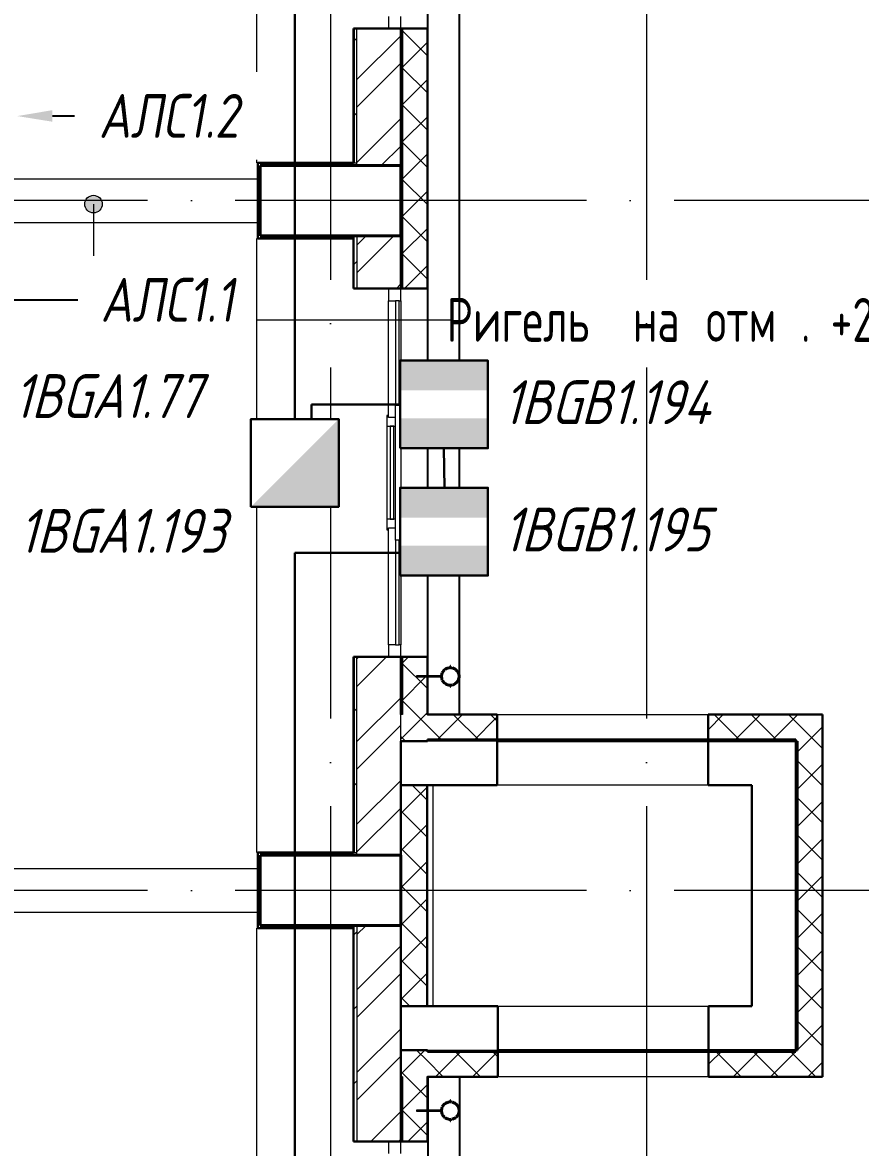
# Model space of a CAD drawing. Header units: millimetres. Extents: x -259793 to 1187961, y -549744 to 43070.
# Drawn here: x -32160 to -27387, y -2239 to 4171 of the extents above; entities that cross this region are included whole.
import ezdxf
from ezdxf import colors
from ezdxf.entities.mleader import LeaderData, LeaderLine
from ezdxf.enums import TextEntityAlignment as Align
from ezdxf.math import Vec2, Vec3

# ---------------------------------------------------------------- set-up
doc = ezdxf.new("R2010")
doc.units = ezdxf.units.MM
for name, pattern in [('ADSK_Линия сетки', [25, 20, -2.5, 0, -2.5]), ('ADSK_Сверху', [450, 300, -150]), ('Сверху', [3.96875, 2.38125, -1.5875])]:
    doc.linetypes.add(name, pattern=pattern)
for name, color, linetype, lineweight in [('_ Окна', 7, 'Continuous', 9), ('RC-Выноски', 7, 'Continuous', 0), ('RC-Извещатели_охранные', 5, 'Continuous', 30), ('Аннотация', 7, 'Continuous', 18), ('Линии', 7, 'Continuous', 9), ('лс', 5, 'Continuous', 30), ('Несущие колонны', 252, 'Continuous', 18), ('Обобщенные модели', 252, 'Continuous', 18), ('Ограждение', 252, 'Continuous', 9), ('Окна', 252, 'Continuous', 9), ('Оси', 252, 'Continuous', 9), ('Перекрытие', 252, 'Continuous', 18), ('Стены внутренние', 7, 'Continuous', 18), ('Стены наружные', 7, 'Continuous', 18), ('Стены штриховка', 7, 'Continuous', 9)]:
    doc.layers.add(name, color=color, linetype=linetype, lineweight=lineweight)
doc.layers.add('RC-Позиционные_обозначения', color=7, linetype='Continuous')
doc.layers.add('Стены', color=194, linetype='Continuous')
doc.styles.add('GOST Common_3', font='', dxfattribs={"height": 3.5})
doc.styles.add('RubezhCAD', font='', dxfattribs={"oblique": 10})
doc.styles.get("Standard").update_dxf_attribs({"font": ''})
doc.styles.get('GOST Common_3').set_extended_font_data('GOST 2.304 type A')
doc.styles.get('RubezhCAD').set_extended_font_data('GOST type A')
doc.styles.get('Standard').set_extended_font_data('GOST type B')

# ---------------------------------------------------------------- blocks, each defined once
blk = doc.blocks.new('RC-UGO-IOZ-02')
at = {"layer": 'RC-Извещатели_охранные'}
blk.add_attdef('PSTN', text='', height=2.5, dxfattribs=at).set_placement((0.977, 2.603), align=Align.BOTTOM_LEFT)
blk.add_wipeout([(2.5, -2.5), (2.5, 2.5), (-2.5, 2.5), (-2.5, -2.5)]).dxf.layer = 'RC-Извещатели_охранные'
blk.add_wipeout([(-2.5, -2.5), (-2.5, 2.5), (2.5, 2.5), (2.5, -2.5)]).dxf.layer = 'RC-Извещатели_охранные'
h = blk.add_hatch(color=256, dxfattribs=at)
h.dxf.hatch_style = 1
h.paths.add_polyline_path([(2.5, -2.5), (2.5, 2.5), (0, 0), (-2.5, -2.5)])
blk.add_lwpolyline([(-2.5, -2.5), (2.5, -2.5), (2.5, 2.5), (-2.5, 2.5)], close=True, dxfattribs=at)
blk = doc.blocks.new('RC-UGO-IOM-02')
at = {"layer": 'RC-Извещатели_охранные'}
blk.add_point((0, 0), dxfattribs=at)
blk.add_attdef('PSTN', text='', height=2.5, dxfattribs=at).set_placement((0.977, 2.603), align=Align.BOTTOM_LEFT)
blk.add_wipeout([(2.5, -2.5), (2.5, 2.5), (-2.5, 2.5), (-2.5, -2.5)]).dxf.layer = 'RC-Извещатели_охранные'
blk.add_wipeout([(-2.5, -2.5), (-2.5, 2.5), (2.5, 2.5), (2.5, -2.5)]).dxf.layer = 'RC-Извещатели_охранные'
h = blk.add_hatch(color=256, dxfattribs=at)
h.dxf.hatch_style = 1
h.paths.add_polyline_path([(2.5, 0.8), (2.5, 2.506), (-2.5, 2.499), (-2.5, 0.8)])
h = blk.add_hatch(color=256, dxfattribs=at)
h.dxf.hatch_style = 1
h.paths.add_polyline_path([(2.5, -2.5), (2.5, -0.794), (-2.5, -0.801), (-2.5, -2.5)])
blk.add_lwpolyline([(-2.5, -2.5), (2.5, -2.5), (2.5, 2.5), (-2.5, 2.5)], close=True, dxfattribs=at)
blk = doc.blocks.new('1 этаж')
at = {"layer": 'Аннотация', "lineweight": 9, "true_color": 0x636466}
h = blk.add_hatch(color=251, dxfattribs=at)
edge = h.paths.add_edge_path()
edge.add_arc((-31755.9, 3136.6), 50, 0, 360)
at = {"layer": 'Обобщенные модели', "lineweight": 9, "true_color": 0x636466}
h = blk.add_hatch(dxfattribs=at)
h.set_pattern_fill('FP_7', color=251, style=0, pattern_type=2)
h.set_pattern_definition([(45, (-32119.82, 96), (-106.066, 106.066), [])])
h.paths.add_polyline_path([(-29733.3, -2077.5), (-29710.3, -2076.4), (-29691.5, -2066.5), (-29678.3, -2048.4), (-29673.8, -2028.7), (-29679.5, -2006.1), (-29694.5, -1988.7), (-29714.3, -1980), (-29736.7, -1980.9), (-29756.1, -1991), (-29769.3, -2009.1), (-29773.8, -2028.7), (-29768.1, -2051.4), (-29753.1, -2068.7), (-29735.5, -2077.2)])
at = {"layer": '_ Окна', "color": 251, "lineweight": 18, "true_color": 0x636466}
for p, q in [((-30075.8, 4206.3), (-30075.8, 4136.3)), ((-30005.8, 4136.3), (-30005.8, 4206.3)), ((-30075.8, 2656.3), (-30075.8, 2586.3)), ((-30005.8, 2586.3), (-30005.8, 2656.3)), ((-30075.8, 2586.3), (-30035.8, 2586.3)), ((-30015.8, 2586.3), (-30005.8, 2586.3)), ((-30075.8, 1931.3), (-30085.8, 1931.3)), ((-30085.8, 1931.3), (-30085.8, 1871.3)), ((-30075.8, 1921.3), (-30075.8, 1931.3)), ((-30085.8, 1871.3), (-30035.8, 1871.3)), ((-30035.8, 1921.3), (-30075.8, 1921.3)), ((-30035.8, 1871.3), (-30035.8, 1921.3)), ((-30035.8, 1341.3), (-30085.8, 1341.3)), ((-30085.8, 1341.3), (-30085.8, 1281.3)), ((-30075.8, 1281.3), (-30075.8, 1291.3)), ((-30075.8, 1291.3), (-30035.8, 1291.3)), ((-30035.8, 1291.3), (-30035.8, 1341.3)), ((-30085.8, 1281.3), (-30075.8, 1281.3)), ((-30035.8, 626.3), (-30075.8, 626.3)), ((-30075.8, 626.3), (-30075.8, 556.3)), ((-30005.8, 626.3), (-30015.8, 626.3)), ((-30005.8, 556.3), (-30005.8, 626.3)), ((-30075.8, -2203.7), (-30075.8, -2273.7)), ((-30005.8, -2273.7), (-30005.8, -2203.7))]:
    blk.add_line(p, q, dxfattribs=at)
at = {"layer": '_ Окна', "color": 251, "true_color": 0x636466}
for p, q in [((-30035.8, 2586.3), (-30035.8, 1991.3)), ((-30015.8, 2586.3), (-30035.8, 2586.3)), ((-30015.8, 1991.3), (-30015.8, 2586.3)), ((-30035.8, 1991.3), (-30015.8, 1991.3)), ((-30065.8, 1871.3), (-30065.8, 1341.3)), ((-30045.8, 1871.3), (-30065.8, 1871.3)), ((-30045.8, 1341.3), (-30045.8, 1871.3)), ((-30065.8, 1341.3), (-30045.8, 1341.3)), ((-30035.8, 1221.3), (-30035.8, 626.3)), ((-30015.8, 1221.3), (-30035.8, 1221.3)), ((-30015.8, 626.3), (-30015.8, 1221.3)), ((-30035.8, 626.3), (-30015.8, 626.3))]:
    blk.add_line(p, q, dxfattribs=at)
at = {"layer": 'Аннотация', "color": 251, "lineweight": 9, "true_color": 0x636466}
for p, q in [((-31755.9, 3136.6), (-31755.9, 2476.7)), ((-31755.9, 2476.7), (-29721.6, 2476.7))]:
    blk.add_line(p, q, dxfattribs=at)
blk.add_circle((-31755.9, 3136.6), 50, dxfattribs=at)
at = {"layer": 'Линии', "color": 251, "linetype": 'ADSK_Сверху', "ltscale": 100, "true_color": 0x636466}
for p, q in [((-32555.8, 3281.3), (-30805.8, 3281.3)), ((-32555.8, 3031.3), (-30805.8, 3031.3)), ((-32555.8, -648.7), (-30805.8, -648.7)), ((-32555.8, -898.7), (-30805.8, -898.7))]:
    blk.add_line(p, q, dxfattribs=at)
at = {"layer": 'Несущие колонны', "color": 251, "lineweight": 40, "true_color": 0x636466}
for p, q in [((-30805.8, 3356.3), (-30005.8, 3356.3)), ((-30805.8, 2956.3), (-30805.8, 3356.3)), ((-30255.8, 3356.3), (-30805.8, 3356.3)), ((-30805.8, 3356.3), (-30805.8, 2956.3)), ((-30005.8, 3356.3), (-30005.8, 2956.3)), ((-30005.8, 2956.3), (-30005.8, 3356.3)), ((-30005.8, 2956.3), (-30805.8, 2956.3)), ((-30805.8, 2956.3), (-30255.8, 2956.3)), ((-30805.8, -573.7), (-30005.8, -573.7)), ((-30805.8, -973.7), (-30805.8, -573.7)), ((-30255.8, -573.7), (-30805.8, -573.7)), ((-30805.8, -573.7), (-30805.8, -973.7)), ((-30005.8, -573.7), (-30005.8, -973.7)), ((-30005.8, -973.7), (-30005.8, -573.7)), ((-30005.8, -973.7), (-30805.8, -973.7)), ((-30805.8, -973.7), (-30255.8, -973.7))]:
    blk.add_line(p, q, dxfattribs=at)
at = {"layer": 'Несущие колонны', "color": 251, "true_color": 0x636466}
for p, q in [((-30005.8, 3356.3), (-30255.8, 3356.3)), ((-30255.8, 2956.3), (-30005.8, 2956.3)), ((-30005.8, -573.7), (-30255.8, -573.7)), ((-30255.8, -973.7), (-30005.8, -973.7))]:
    blk.add_line(p, q, dxfattribs=at)
at = {"layer": 'Обобщенные модели', "color": 251, "true_color": 0x636466}
for p, q in [((-29775.8, 448.7), (-29915.8, 448.7)), ((-29915.8, 448.7), (-29915.8, 442.1)), ((-29775.8, 446.3), (-29775.8, 448.7)), ((-29722.8, 507.4), (-29724.8, 507.4)), ((-29724.8, 507.4), (-29724.8, 497.4)), ((-29722.8, 507.4), (-29724.8, 507.4)), ((-29724.8, 507.4), (-29724.8, 497.4)), ((-29722.8, 507.4), (-29724.8, 507.4)), ((-29724.8, 507.4), (-29724.8, 497.4)), ((-29722.8, 507.4), (-29724.8, 507.4)), ((-29724.8, 507.4), (-29724.8, 497.4)), ((-29724.8, 495.4), (-29724.8, 497.4)), ((-29722.8, 495.4), (-29724.8, 495.4)), ((-29722.8, 497.4), (-29722.8, 507.4)), ((-29722.8, 497.4), (-29722.8, 507.4)), ((-29722.8, 497.4), (-29722.8, 507.4)), ((-29722.8, 497.4), (-29722.8, 507.4)), ((-29722.8, 497.4), (-29722.8, 495.4)), ((-29915.8, 442.1), (-29775.8, 442.1)), ((-29775.8, 442.1), (-29775.8, 444.6)), ((-29724.8, 393.4), (-29724.8, 395.4)), ((-29724.8, 395.4), (-29722.8, 395.4)), ((-29724.8, 393.4), (-29724.8, 383.4)), ((-29724.8, 393.4), (-29724.8, 383.4)), ((-29724.8, 393.4), (-29724.8, 383.4)), ((-29724.8, 393.4), (-29724.8, 383.4)), ((-29722.8, 395.4), (-29722.8, 393.4)), ((-29722.8, 383.4), (-29722.8, 393.4)), ((-29722.8, 383.4), (-29722.8, 393.4)), ((-29722.8, 383.4), (-29722.8, 393.4)), ((-29722.8, 383.4), (-29722.8, 393.4)), ((-29724.8, 383.4), (-29722.8, 383.4)), ((-29724.8, 383.4), (-29722.8, 383.4)), ((-29724.8, 383.4), (-29722.8, 383.4)), ((-29724.8, 383.4), (-29722.8, 383.4)), ((-29722.8, -1966.7), (-29724.8, -1966.7)), ((-29724.8, -1966.7), (-29724.8, -1976.7)), ((-29722.8, -1966.7), (-29724.8, -1966.7)), ((-29724.8, -1966.7), (-29724.8, -1976.7)), ((-29722.8, -1966.7), (-29724.8, -1966.7)), ((-29724.8, -1966.7), (-29724.8, -1976.7)), ((-29722.8, -1966.7), (-29724.8, -1966.7)), ((-29724.8, -1966.7), (-29724.8, -1976.7)), ((-29724.8, -1978.7), (-29724.8, -1976.7)), ((-29722.8, -1978.7), (-29724.8, -1978.7)), ((-29722.8, -1976.7), (-29722.8, -1966.7)), ((-29722.8, -1976.7), (-29722.8, -1966.7)), ((-29722.8, -1976.7), (-29722.8, -1966.7)), ((-29722.8, -1976.7), (-29722.8, -1966.7)), ((-29722.8, -1976.7), (-29722.8, -1978.7)), ((-29775.8, -2025.4), (-29915.8, -2025.4)), ((-29915.8, -2025.4), (-29915.8, -2032)), ((-29915.8, -2032), (-29775.8, -2032)), ((-29775.8, -2027.9), (-29775.8, -2025.4)), ((-29775.8, -2032), (-29775.8, -2029.6)), ((-29724.8, -2080.7), (-29724.8, -2078.7)), ((-29724.8, -2078.7), (-29722.8, -2078.7)), ((-29724.8, -2080.7), (-29724.8, -2090.7)), ((-29724.8, -2080.7), (-29724.8, -2090.7)), ((-29724.8, -2080.7), (-29724.8, -2090.7)), ((-29724.8, -2080.7), (-29724.8, -2090.7)), ((-29724.8, -2090.7), (-29722.8, -2090.7)), ((-29724.8, -2090.7), (-29722.8, -2090.7)), ((-29724.8, -2090.7), (-29722.8, -2090.7)), ((-29724.8, -2090.7), (-29722.8, -2090.7)), ((-29722.8, -2078.7), (-29722.8, -2080.7)), ((-29722.8, -2090.7), (-29722.8, -2080.7)), ((-29722.8, -2090.7), (-29722.8, -2080.7)), ((-29722.8, -2090.7), (-29722.8, -2080.7)), ((-29722.8, -2090.7), (-29722.8, -2080.7))]:
    blk.add_line(p, q, dxfattribs=at)
for centre, radius, start, end in [((-29723.8, 445.4), 52, 0, 180), ((-29723.8, 445.4), 50, 0, 180), ((-29723.8, 445.4), 52, 180, 0), ((-29723.8, 445.4), 50, 180, 0), ((-29723.8, -2028.7), 52, 0, 180), ((-29723.8, -2028.7), 50, 0, 180), ((-29723.8, -2028.7), 52, 180, 0), ((-29723.8, -2028.7), 50, 180, 0)]:
    blk.add_arc(centre, radius, start, end, dxfattribs=at)
at = {"layer": 'Обобщенные модели', "color": 251, "lineweight": 40, "true_color": 0x636466}
for centre, start, end in [((-29723.8, 445.4), 156.69406, 180), ((-29723.8, 445.4), 130.583, 152.82848), ((-29723.8, 445.4), 103.63116, 126.20078), ((-29723.8, 445.4), 78.99639, 101.00361), ((-29723.8, 445.4), 53.79922, 76.36884), ((-29723.8, 445.4), 27.17152, 49.417), ((-29723.8, 445.4), 0, 23.30594), ((-29723.8, 445.4), 180, 203.27159), ((-29723.8, 445.4), 207.17152, 229.417), ((-29723.8, 445.4), 233.79922, 256.36884), ((-29723.8, 445.4), 258.99639, 281.00361), ((-29723.8, 445.4), 283.63116, 306.20078), ((-29723.8, 445.4), 310.583, 332.82848), ((-29723.8, 445.4), 336.72841, 0), ((-29723.8, -2028.7), 103.63116, 126.20078), ((-29723.8, -2028.7), 78.99639, 101.00361), ((-29723.8, -2028.7), 53.79922, 76.36884), ((-29723.8, -2028.7), 156.69406, 180), ((-29723.8, -2028.7), 180, 203.30594), ((-29723.8, -2028.7), 130.583, 152.82848), ((-29723.8, -2028.7), 27.17152, 49.417), ((-29723.8, -2028.7), 0, 23.30594), ((-29723.8, -2028.7), 336.69406, 0), ((-29723.8, -2028.7), 207.17152, 229.417), ((-29723.8, -2028.7), 233.79922, 256.36884), ((-29723.8, -2028.7), 258.99639, 281.00361), ((-29723.8, -2028.7), 283.63116, 306.20078), ((-29723.8, -2028.7), 310.583, 332.82848)]:
    blk.add_arc(centre, 50, start, end, dxfattribs=at)
at = {"layer": 'Ограждение', "color": 251, "true_color": 0x636466}
for p, q in [((-30825.8, 3371.3), (-30825.8, 6971.3)), ((-30820.8, 3371.3), (-30825.8, 3371.3)), ((-30825.8, 2941.3), (-30820.8, 2941.3)), ((-30825.8, -558.7), (-30825.8, 2941.3)), ((-30820.8, -558.7), (-30825.8, -558.7)), ((-30825.8, -988.7), (-30820.8, -988.7)), ((-30825.8, -4378.7), (-30825.8, -988.7))]:
    blk.add_line(p, q, dxfattribs=at)
at = {"layer": 'Окна', "color": 251, "true_color": 0x636466}
for p, q in [((-30075.8, 1931.3), (-30075.8, 2586.3)), ((-30005.8, 2586.3), (-30005.8, 626.3)), ((-30035.8, 1921.3), (-30035.8, 1991.3)), ((-30085.8, 1871.3), (-30085.8, 1341.3)), ((-30035.8, 1341.3), (-30035.8, 1871.3)), ((-30035.8, 1221.3), (-30035.8, 1291.3)), ((-30075.8, 626.3), (-30075.8, 1281.3)), ((-29455.8, -173.7), (-29455.8, 76.3)), ((-28255.8, 76.3), (-28255.8, -173.7)), ((-29453, -1683.7), (-29453, -1433.7)), ((-28253, -1433.7), (-28253, -1683.7))]:
    blk.add_line(p, q, dxfattribs=at)
at = {"layer": 'Окна', "color": 251, "linetype": 'Сверху', "true_color": 0x636466}
for p, q in [((-29455.8, 76.3), (-28255.8, 76.3)), ((-28255.8, -173.7), (-29455.8, -173.7)), ((-29453, -1433.7), (-28253, -1433.7)), ((-28253, -1683.7), (-29453, -1683.7))]:
    blk.add_line(p, q, dxfattribs=at)
at = {"layer": 'Оси', "color": 251, "linetype": 'ADSK_Линия сетки', "ltscale": 100, "true_color": 0x636466}
for p, q in [((-30405.8, 32206.9), (-30405.8, -33769.9)), ((-28605.8, 32206.9), (-28605.8, -33769.9)), ((-26448.4, 3156.3), (-72528.1, 3156.3)), ((-26448.4, -773.7), (-72528.1, -773.7))]:
    blk.add_line(p, q, dxfattribs=at)
at = {"layer": 'Перекрытие', "color": 251, "ltscale": 100, "true_color": 0x636466}
blk.add_line((-29823.8, -173.7), (-29823.8, -1433.7), dxfattribs=at)
at = {"layer": 'Стены', "color": 251, "true_color": 0x636466}
for p, q in [((-29670.8, 228.3), (-29670.8, 11054.3)), ((-29850.8, 448.3), (-29850.8, 10927.4)), ((-29850.8, 228.3), (-29850.8, 442.6)), ((-29850.8, -1835.7), (-29850.8, -2025.9)), ((-29670.8, -1835.7), (-29670.8, -4641.7)), ((-29850.8, -2031.6), (-29850.8, -4641.7))]:
    blk.add_line(p, q, dxfattribs=at)
at = {"layer": 'Стены внутренние', "color": 251, "true_color": 0x636466}
for p, q in [((-29853.8, 6236.3), (-29853.8, 4136.3)), ((-29853.8, 2656.3), (-29853.8, 556.3)), ((-29455.8, 228.3), (-28255.8, 228.3)), ((-28253, -1835.7), (-29453, -1835.7)), ((-29853.8, -2203.7), (-29853.8, -4303.7))]:
    blk.add_line(p, q, dxfattribs=at)
at = {"layer": 'Стены внутренние', "color": 251, "lineweight": 30, "true_color": 0x636466}
for p, q in [((-29853.8, 4136.3), (-29995.8, 4136.3)), ((-29853.8, 2656.3), (-29853.8, 4136.3)), ((-29995.8, 2656.3), (-29853.8, 2656.3)), ((-29853.8, 556.3), (-29995.8, 556.3)), ((-29853.8, 448.3), (-29853.8, 556.3)), ((-29853.8, 228.3), (-29853.8, 442.8)), ((-29455.8, 228.3), (-29853.8, 228.3)), ((-29455.8, 76.3), (-29455.8, 228.3)), ((-27603.8, 228.3), (-28255.8, 228.3)), ((-28255.8, 228.3), (-28255.8, 76.3)), ((-27603.8, -1835.7), (-27603.8, 228.3)), ((-30005.8, 76.3), (-29853.8, 76.3)), ((-30005.8, -173.7), (-30005.8, -1433.7)), ((-29855.8, -173.7), (-30005.8, -173.7)), ((-29855.8, -1433.7), (-29855.8, -173.7)), ((-30005.8, -1433.7), (-29855.8, -1433.7)), ((-29853.8, -1683.7), (-30005.8, -1683.7)), ((-29453, -1835.7), (-29453, -1683.7)), ((-28253, -1683.7), (-28253, -1835.7)), ((-29853.8, -2025.9), (-29853.8, -1835.7)), ((-29853.8, -1835.7), (-29453, -1835.7)), ((-28253, -1835.7), (-27603.8, -1835.7)), ((-29853.8, -2203.7), (-29853.8, -2031.4)), ((-29995.8, -2203.7), (-29853.8, -2203.7))]:
    blk.add_line(p, q, dxfattribs=at)
at = {"layer": 'Стены внутренние', "color": 251, "linetype": 'Continuous', "lineweight": 9, "true_color": 0x636466}
for p, q in [((-29995.8, 4129.2), (-29990.7, 4134.3)), ((-29855.8, 3983.8), (-29995.8, 4123.8)), ((-29995.8, 3917.1), (-29855.8, 4057.1)), ((-29855.8, 3771.7), (-29995.8, 3911.7)), ((-29855.8, 3855.2), (-29853.8, 3855.2)), ((-29995.8, 3704.9), (-29855.8, 3844.9)), ((-29855.8, 3559.5), (-29995.8, 3699.5)), ((-29995.8, 3492.8), (-29855.8, 3632.8)), ((-29855.8, 3347.4), (-29995.8, 3487.4)), ((-29995.8, 3280.7), (-29855.8, 3420.7)), ((-29855.8, 3448.8), (-29853.8, 3448.8)), ((-29855.8, 3135.3), (-29995.8, 3275.3)), ((-29995.8, 3068.6), (-29855.8, 3208.6)), ((-29855.8, 3144), (-29853.8, 3144)), ((-29855.8, 2923.1), (-29995.8, 3063.1)), ((-29995.8, 2856.4), (-29855.8, 2996.4)), ((-29855.8, 2711), (-29995.8, 2851)), ((-29981.8, 2658.3), (-29855.8, 2784.3)), ((-29855.8, 2737.6), (-29853.8, 2737.6)), ((-29880, 2658.3), (-29881.2, 2656.3)), ((-29995.8, 523), (-29964.5, 554.3)), ((-29855.8, 377.6), (-29995.8, 517.6)), ((-29857.9, 448.7), (-29855.8, 450.8)), ((-29855.5, 502.4), (-29853.8, 502.4)), ((-29995.8, 310.8), (-29864.4, 442.3)), ((-29855.8, 165.4), (-29995.8, 305.4)), ((-30005.8, 88.7), (-29855.8, 238.7)), ((-29806.1, 76.3), (-29656.1, 226.3)), ((-29554.5, 76.3), (-29704.5, 226.3)), ((-29594, 76.3), (-29457.8, 212.4)), ((-29523.2, 228.3), (-29524.4, 226.3)), ((-29457.8, 191.7), (-29492.4, 226.3)), ((-29457.8, 197.6), (-29455.8, 197.6)), ((-28255.8, 141.6), (-28171.2, 226.3)), ((-28255.8, 197.6), (-28253.8, 197.6)), ((-28253.8, 217), (-28254.2, 217.6)), ((-28069.6, 76.3), (-28219.6, 226.3)), ((-28109, 76.3), (-27959, 226.3)), ((-27857.5, 76.3), (-28007.5, 226.3)), ((-27896.9, 76.3), (-27746.9, 226.3)), ((-27880.8, 228.3), (-27881.9, 226.3)), ((-27645.3, 76.3), (-27795.3, 226.3)), ((-29766.6, 76.3), (-29855.8, 165.4)), ((-27684.8, 76.3), (-27605.8, 155.3)), ((-29978.8, 76.3), (-30005.8, 103.3)), ((-27755.8, 5.3), (-27684.8, 76.3)), ((-27605.8, 36.7), (-27645.3, 76.3)), ((-27605.8, -175.4), (-27755.8, -25.4)), ((-27755.8, -206.9), (-27605.8, -56.9)), ((-30005.8, -335.6), (-29855.8, -185.6)), ((-29855.8, -258.8), (-29940.9, -173.7)), ((-27605.8, -387.5), (-27755.8, -237.5)), ((-27755.8, -419), (-27605.8, -269)), ((-29855.8, -471), (-30005.8, -321)), ((-30005.8, -547.7), (-29855.8, -397.7)), ((-27605.8, -599.6), (-27755.8, -449.6)), ((-27755.8, -631.1), (-27605.8, -481.1)), ((-29855.8, -683.1), (-30005.8, -533.1)), ((-30005.8, -759.8), (-29855.8, -609.8)), ((-27605.8, -811.8), (-27755.8, -661.8)), ((-27755.8, -843.3), (-27605.8, -693.3)), ((-27603.8, -705.6), (-27605.8, -702.2)), ((-29855.8, -895.2), (-30005.8, -745.2)), ((-30005.8, -972), (-29855.8, -822)), ((-27605.8, -1023.9), (-27755.8, -873.9)), ((-29855.8, -1107.4), (-30005.8, -957.4)), ((-27755.8, -1055.4), (-27605.8, -905.4)), ((-30005.8, -1184.1), (-29855.8, -1034.1)), ((-27605.8, -1236), (-27755.8, -1086)), ((-27755.8, -1267.5), (-27605.8, -1117.5)), ((-29855.8, -1319.5), (-30005.8, -1169.5)), ((-30005.8, -1396.2), (-29855.8, -1246.2)), ((-27605.8, -1448.2), (-27755.8, -1298.2)), ((-27755.8, -1479.7), (-27605.8, -1329.7)), ((-29953.7, -1433.7), (-30005.8, -1381.6)), ((-27605.8, -1660.3), (-27755.8, -1510.3)), ((-27755.8, -1691.8), (-27605.8, -1541.8)), ((-30005.8, -1820.5), (-29869, -1683.7)), ((-29855.8, -1743.8), (-29915.8, -1683.7)), ((-29806.9, -1833.7), (-29656.9, -1683.7)), ((-29553.7, -1833.7), (-29703.7, -1683.7)), ((-29594.8, -1833.7), (-29453, -1691.9)), ((-29453, -1722.3), (-29491.6, -1683.7)), ((-28251, -1762.7), (-28172, -1683.7)), ((-28068.8, -1833.7), (-28218.8, -1683.7)), ((-28109.9, -1833.7), (-27959.9, -1683.7)), ((-27856.6, -1833.7), (-28006.6, -1683.7)), ((-27897.7, -1833.7), (-27755.8, -1691.8)), ((-27755.8, -1722.4), (-27794.5, -1683.7)), ((-27644.5, -1833.7), (-27755.8, -1722.4)), ((-29765.8, -1833.7), (-29855.8, -1743.8)), ((-27685.6, -1833.7), (-27605.8, -1753.9)), ((-29855.8, -1955.9), (-30005.8, -1805.9)), ((-29681.4, -1834.4), (-29647.9, -1834.4)), ((-29532.3, -1835.7), (-29533.5, -1833.7)), ((-28124.5, -1835.7), (-28125.7, -1833.7)), ((-28055.8, -1834.4), (-28022.3, -1834.4)), ((-27780.8, -1833.7), (-27781.9, -1835.7)), ((-29995.8, -2022.6), (-29855.8, -1882.6)), ((-29855.8, -2168), (-29995.8, -2028)), ((-29962.8, -2201.7), (-29855.8, -2094.7)), ((-29855.8, -2139.2), (-29854.2, -2139.2)), ((-29987.7, -2201.7), (-29988.8, -2203.7))]:
    blk.add_line(p, q, dxfattribs=at)
at = {"layer": 'Стены наружные', "color": 251, "lineweight": 30, "true_color": 0x636466}
for p, q in [((-29995.8, 4136.3), (-30275.8, 4136.3)), ((-30275.8, 4136.3), (-30275.8, 3371.3)), ((-30005.8, 4136.3), (-30005.8, 2656.3)), ((-30820.8, 3371.3), (-30820.8, 2941.3)), ((-30275.8, 3371.3), (-30820.8, 3371.3)), ((-30805.8, 2956.3), (-30805.8, 3356.3)), ((-30805.8, 3356.3), (-30255.8, 3356.3)), ((-30255.8, 2956.3), (-30805.8, 2956.3)), ((-30270.8, 2941.3), (-30820.8, 2941.3)), ((-30275.8, 2941.3), (-30275.8, 2656.3)), ((-30275.8, 2656.3), (-29995.8, 2656.3)), ((-29995.8, 556.3), (-30275.8, 556.3)), ((-30275.8, 556.3), (-30275.8, -558.7)), ((-30005.8, 228.3), (-30005.8, 556.3)), ((-30005.8, -573.7), (-30005.8, 76.3)), ((-30005.8, 76.3), (-30005.8, -173.7)), ((-27755.8, 86.3), (-29853.8, 86.3)), ((-29853.8, 86.3), (-29853.8, 76.3)), ((-29455.8, -173.7), (-29455.8, 76.3)), ((-29455.8, 76.3), (-27755.8, 76.3)), ((-28255.8, 76.3), (-28255.8, -173.7)), ((-27755.8, -1683.7), (-27755.8, 86.3)), ((-27745.8, -1683.7), (-27745.8, 76.3)), ((-29855.8, -173.7), (-29455.8, -173.7)), ((-28255.8, -173.7), (-28005.8, -173.7)), ((-28005.8, -173.7), (-28005.8, -1433.7)), ((-30820.8, -558.7), (-30820.8, -988.7)), ((-30275.8, -558.7), (-30820.8, -558.7)), ((-30805.8, -973.7), (-30805.8, -573.7)), ((-30805.8, -573.7), (-30255.8, -573.7)), ((-30270.8, -988.7), (-30820.8, -988.7)), ((-30255.8, -973.7), (-30805.8, -973.7)), ((-30275.8, -988.7), (-30275.8, -2203.7)), ((-30005.8, -2203.7), (-30005.8, -973.7)), ((-30005.8, -1433.7), (-30005.8, -1683.7)), ((-29453, -1433.7), (-29855.8, -1433.7)), ((-29453, -1683.7), (-29453, -1433.7)), ((-28005.8, -1433.7), (-28253, -1433.7)), ((-28253, -1433.7), (-28253, -1683.7)), ((-29853.8, -1683.7), (-29853.8, -1693.7)), ((-29853.8, -1693.7), (-27755.8, -1693.7)), ((-27745.8, -1683.7), (-29453, -1683.7)), ((-30005.8, -1835.7), (-30005.8, -2203.7)), ((-30275.8, -2203.7), (-30005.8, -2203.7)), ((-30005.8, -2203.7), (-29995.8, -2203.7))]:
    blk.add_line(p, q, dxfattribs=at)
at = {"layer": 'Стены наружные', "color": 251, "linetype": 'Continuous', "lineweight": 9, "true_color": 0x636466}
for p, q in [((-30275.8, 4132.1), (-30271.6, 4136.3)), ((-30275.8, 4061.3), (-30270.8, 4066.3)), ((-30270.8, 4066.3), (-30255.8, 4081.3)), ((-30255.8, 3845.9), (-30005.8, 4095.9)), ((-29995.8, 4096), (-30005.8, 4096)), ((-30275.8, 3990.6), (-30270.8, 3995.6)), ((-29995.8, 3996), (-30005.8, 3996)), ((-30275.8, 3919.9), (-30270.8, 3924.9)), ((-30255.8, 3688.7), (-30005.8, 3938.7)), ((-30275.8, 3849.2), (-30270.8, 3854.2)), ((-29995.8, 3896), (-30005.8, 3896)), ((-30275.8, 3778.5), (-30270.8, 3783.5)), ((-29995.8, 3796), (-30005.8, 3796)), ((-30275.8, 3707.8), (-30270.8, 3712.8)), ((-30270.8, 3642.1), (-30255.8, 3657.1)), ((-29995.8, 3696), (-30005.8, 3696)), ((-30275.8, 3637.1), (-30270.8, 3642.1)), ((-30255.8, 3374.4), (-30005.8, 3624.4)), ((-29995.8, 3596), (-30005.8, 3596)), ((-30275.8, 3566.4), (-30270.8, 3571.4)), ((-30275.8, 3495.7), (-30270.8, 3500.7)), ((-30116.8, 3356.3), (-30005.8, 3467.3)), ((-29995.8, 3496), (-30005.8, 3496)), ((-30275.8, 3424.9), (-30270.8, 3429.9)), ((-30556.6, 3356.3), (-30541.6, 3371.3)), ((-29995.8, 3396), (-30005.8, 3396)), ((-29995.8, 3296), (-30005.8, 3296)), ((-29995.8, 3196), (-30005.8, 3196)), ((-30820.8, 3092.1), (-30805.8, 3107.1)), ((-29995.8, 3096), (-30005.8, 3096)), ((-30547.3, 2941.3), (-30532.3, 2956.3)), ((-30255.8, 2902.9), (-30202.5, 2956.3)), ((-30255.8, 2745.8), (-30045.3, 2956.3)), ((-29995.8, 2996), (-30005.8, 2996)), ((-30275.8, 2930), (-30270.8, 2935)), ((-29995.8, 2896), (-30005.8, 2896)), ((-30275.8, 2859.3), (-30270.8, 2864.3)), ((-30275.8, 2788.6), (-30270.8, 2793.6)), ((-30270.8, 2793.6), (-30255.8, 2808.6)), ((-29995.8, 2796), (-30005.8, 2796)), ((-30275.8, 2717.8), (-30270.8, 2722.8)), ((-29995.8, 2696), (-30005.8, 2696)), ((-30031, 2656.3), (-30005.8, 2681.5)), ((-30275.8, 525.8), (-30270.8, 530.8)), ((-30255.8, 545.6), (-30245.2, 556.3)), ((-30255.8, 388.5), (-30088, 556.3)), ((-30275.8, 455.1), (-30270.8, 460.1)), ((-29995.8, 496), (-30005.8, 496)), ((-30275.8, 384.4), (-30270.8, 389.4)), ((-29995.8, 396), (-30005.8, 396)), ((-30255.8, 74.2), (-30005.8, 324.2)), ((-30275.8, 313.7), (-30270.8, 318.7)), ((-30270.8, 248), (-30255.8, 263)), ((-29995.8, 296), (-30005.8, 296)), ((-30275.8, 243), (-30270.8, 248)), ((-30275.8, 172.3), (-30270.8, 177.3)), ((-30255.8, -83), (-30005.8, 167)), ((-30275.8, 101.5), (-30270.8, 106.5)), ((-30275.8, 30.8), (-30270.8, 35.8)), ((-30275.8, -39.9), (-30270.8, -34.9)), ((-27745.8, -4), (-27755.8, -4)), ((-30275.8, -110.6), (-30270.8, -105.6)), ((-27745.8, -104), (-27755.8, -104)), ((-30275.8, -181.3), (-30270.8, -176.3)), ((-30270.8, -176.3), (-30255.8, -161.3)), ((-30255.8, -397.3), (-30005.8, -147.3)), ((-30275.8, -252), (-30270.8, -247)), ((-27745.8, -204), (-27755.8, -204)), ((-30275.8, -322.7), (-30270.8, -317.7)), ((-30255.8, -554.4), (-30005.8, -304.4)), ((-27745.8, -304), (-27755.8, -304)), ((-30275.8, -393.4), (-30270.8, -388.4)), ((-27745.8, -404), (-27755.8, -404)), ((-30275.8, -464.1), (-30270.8, -459.1)), ((-27745.8, -504), (-27755.8, -504)), ((-30668.2, -573.7), (-30653.2, -558.7)), ((-30275.8, -534.9), (-30270.8, -529.9)), ((-27745.8, -604), (-27755.8, -604)), ((-27745.8, -704), (-27755.8, -704)), ((-30820.8, -726.3), (-30805.8, -711.3)), ((-27745.8, -804), (-27755.8, -804)), ((-27745.8, -904), (-27755.8, -904)), ((-30659, -988.7), (-30644, -973.7)), ((-30275.8, -1029.8), (-30270.8, -1024.8)), ((-30270.8, -1024.8), (-30255.8, -1009.8)), ((-30255.8, -1025.9), (-30203.6, -973.7)), ((-27745.8, -1004), (-27755.8, -1004)), ((-30275.8, -1100.5), (-30270.8, -1095.5)), ((-30255.8, -1340.2), (-30005.8, -1090.2)), ((-27745.8, -1104), (-27755.8, -1104)), ((-30275.8, -1171.2), (-30270.8, -1166.2)), ((-27745.8, -1204), (-27755.8, -1204)), ((-30275.8, -1242), (-30270.8, -1237)), ((-30255.8, -1497.4), (-30005.8, -1247.4)), ((-30275.8, -1312.7), (-30270.8, -1307.7)), ((-27745.8, -1304), (-27755.8, -1304)), ((-30275.8, -1383.4), (-30270.8, -1378.4)), ((-27745.8, -1404), (-27755.8, -1404)), ((-30275.8, -1454.1), (-30270.8, -1449.1)), ((-30270.8, -1449.1), (-30255.8, -1434.1)), ((-30275.8, -1524.8), (-30270.8, -1519.8)), ((-27745.8, -1504), (-27755.8, -1504)), ((-30275.8, -1595.5), (-30270.8, -1590.5)), ((-30255.8, -1811.7), (-30005.8, -1561.7)), ((-30275.8, -1666.2), (-30270.8, -1661.2)), ((-27745.8, -1604), (-27755.8, -1604)), ((-30255.8, -1968.8), (-30005.8, -1718.8)), ((-30275.8, -1736.9), (-30270.8, -1731.9)), ((-30275.8, -1807.6), (-30270.8, -1802.6)), ((-30270.8, -1873.4), (-30255.8, -1858.4)), ((-30275.8, -1878.4), (-30270.8, -1873.4)), ((-29995.8, -1904), (-30005.8, -1904)), ((-30275.8, -1949.1), (-30270.8, -1944.1)), ((-30275.8, -2019.8), (-30270.8, -2014.8)), ((-30176.4, -2203.7), (-30005.8, -2033.1)), ((-29995.8, -2004), (-30005.8, -2004)), ((-30275.8, -2090.5), (-30270.8, -2085.5)), ((-29995.8, -2104), (-30005.8, -2104)), ((-30275.8, -2161.2), (-30270.8, -2156.2)), ((-30019.2, -2203.7), (-30005.8, -2190.3))]:
    blk.add_line(p, q, dxfattribs=at)
at = {"layer": 'Стены наружные', "color": 251, "true_color": 0x636466}
for p, q in [((-30255.8, 3356.3), (-30005.8, 3356.3)), ((-30005.8, 2956.3), (-30255.8, 2956.3)), ((-29455.8, 76.3), (-29853.8, 76.3)), ((-28255.8, -173.7), (-29455.8, -173.7)), ((-30255.8, -573.7), (-30005.8, -573.7)), ((-30005.8, -973.7), (-30255.8, -973.7)), ((-29453, -1433.7), (-28253, -1433.7)), ((-29853.8, -1683.7), (-29453, -1683.7))]:
    blk.add_line(p, q, dxfattribs=at)
at = {"layer": 'Стены штриховка', "color": 251, "true_color": 0x636466}
for p, q in [((-30270.8, 4136.3), (-30270.8, 3371.3)), ((-30255.8, 3356.3), (-30255.8, 4136.3)), ((-29995.8, 4136.3), (-29995.8, 2656.3)), ((-29855.8, 4134.3), (-29995.8, 4134.3)), ((-29855.8, 2658.3), (-29855.8, 4134.3)), ((-30275.8, 3371.3), (-30255.8, 3371.3)), ((-30270.8, 2656.3), (-30270.8, 2956.3)), ((-30255.8, 2956.3), (-30255.8, 2656.3)), ((-29995.8, 2658.3), (-29855.8, 2658.3)), ((-30270.8, 556.3), (-30270.8, -558.7)), ((-30255.8, -573.7), (-30255.8, 556.3)), ((-29995.8, 556.3), (-29995.8, 228.3)), ((-29855.8, 554.3), (-29995.8, 554.3)), ((-29855.8, 448.3), (-29855.8, 554.3)), ((-29855.8, 226.3), (-29855.8, 442.8)), ((-30005.8, 76.3), (-30005.8, 228.3)), ((-29995.8, 228.3), (-30005.8, 228.3)), ((-29457.8, 226.3), (-29855.8, 226.3)), ((-29853.8, 228.3), (-29853.8, 226.3)), ((-29457.8, 152.3), (-29457.8, 226.3)), ((-28253.8, 226.3), (-28253.8, 152.3)), ((-27603.8, 226.3), (-28253.8, 226.3)), ((-27605.8, -1835.7), (-27605.8, 228.3)), ((-29457.8, 152.3), (-29455.8, 152.3)), ((-28255.8, 152.3), (-28253.8, 152.3)), ((-27745.8, 76.3), (-27755.8, 76.3)), ((-30275.8, -558.7), (-30255.8, -558.7)), ((-30270.8, -2203.7), (-30270.8, -973.7)), ((-30255.8, -973.7), (-30255.8, -2203.7)), ((-27755.8, -1693.7), (-27755.8, -1683.7)), ((-29453, -1759.7), (-29455, -1759.7)), ((-29455, -1833.7), (-29455, -1759.7)), ((-28251, -1759.7), (-28253, -1759.7)), ((-28251, -1759.7), (-28251, -1833.7)), ((-29995.8, -1835.7), (-30005.8, -1835.7)), ((-29995.8, -1835.7), (-29995.8, -2203.7)), ((-29855.8, -2025.9), (-29855.8, -1833.7)), ((-29855.8, -1833.7), (-29455, -1833.7)), ((-29853.8, -1833.7), (-29853.8, -1835.7)), ((-28251, -1833.7), (-27603.8, -1833.7)), ((-29855.8, -2201.7), (-29855.8, -2031.4)), ((-29995.8, -2201.7), (-29855.8, -2201.7))]:
    blk.add_line(p, q, dxfattribs=at)
at = {"layer": 'Аннотация', "color": 251, "true_color": 0x636466, "style": 'GOST Common_3', "width": 0.9}
for s, p in [('Ригель', (-29744.1, 2351.7)), ('. +2.640 (h', (-27726, 2351.7)), ('на', (-28684.4, 2351.7)), ('отм', (-28267.7, 2351.7))]:
    blk.add_text(s, height=250, dxfattribs=at).set_placement(p)

msp = doc.modelspace()

# ---------------------------------------------------------------- block references
msp.add_blockref('1 этаж', (0, 0))

# ---------------------------------------------------------------- next in the draw order: block references
at = {"layer": 'RC-Извещатели_охранные', "color": 1, "ltscale": 0.01}
ref = msp.add_blockref('RC-UGO-IOM-02', (-29759.80155, 1995.18636), dxfattribs=dict(at, xscale=100, yscale=100, zscale=100))
ref.add_attrib('PSTN', '1BGB1.194', dxfattribs={"layer": 'RC-Позиционные_обозначения', "height": 250, "style": 'RubezhCAD', "oblique": 15}).set_placement((-28834.63002, 1807.69884), align=Align.BOTTOM_CENTER)
ref = msp.add_blockref('RC-UGO-IOZ-02', (-32563.92224, 1670.92087), dxfattribs=dict(at, xscale=100, yscale=100, zscale=100))
ref.add_attrib('PSTN', '1BGA1.77', dxfattribs={"layer": 'RC-Позиционные_обозначения', "height": 250, "style": 'RubezhCAD', "oblique": 15}).set_placement((-31677.07929, 1842.71836), align=Align.BOTTOM_CENTER)
ref = msp.add_blockref('RC-UGO-IOM-02', (-29759.80155, 1269.95991), dxfattribs=dict(at, xscale=100, yscale=100, zscale=100))
ref.add_attrib('PSTN', '1BGB1.195', dxfattribs={"layer": 'RC-Позиционные_обозначения', "height": 250, "style": 'RubezhCAD', "oblique": 15}).set_placement((-28834.63002, 1082.4724), align=Align.BOTTOM_CENTER)

# ---------------------------------------------------------------- next in the draw order: leaders
at = {"layer": 'RC-Выноски', "ltscale": 0.01}
ml = msp.add_multileader_mtext('Standard', dxfattribs=at)
ml.set_content('АЛС1.2', color=256, style='RubezhCAD')
ml.set_leader_properties()
ml.build(insert=Vec2(0, 0))
ml.multileader.update_dxf_attribs({"has_text_frame": 1, "text_right_attachment_type": 2, "dogleg_length": 2, "arrow_head_size": 200, "scale": 100})
ctx = ml.context
ctx.base_point, ctx.scale, ctx.char_height, ctx.arrow_head_size, ctx.landing_gap_size, ctx.plane_origin = Vec3(-31864.71753, 3639.23923), 100, 250, 200, 100, Vec3(-77923.02589, -182334.05041)
ctx.right_attachment, ctx.text_align_type = 2, 1
notes = []
notes.append((ctx, [(0, (1, 1, 0), (-31885.72829, 3639.23923), (1, 0), 21.01076, [(0, [(-32190.16287, 3638.06134)], 0, [])])]))
ctx.mtext.insert, ctx.mtext.alignment, ctx.mtext.flow_direction = Vec3(-31326.88578, 3764.23923), 2, 5
ctx.mtext.has_bg_fill, ctx.mtext.bg_color, ctx.mtext.bg_scale_factor, ctx.mtext.bg_transparency, ctx.mtext.use_window_bg_color = 1, -1027028792, 1.5, 0, 1
ml = msp.add_multileader_mtext('Standard', dxfattribs=at)
ml.set_content('АЛС1.1', color=256, style='RubezhCAD')
ml.set_leader_properties()
ml.build(insert=Vec2(0, 0))
ml.multileader.update_dxf_attribs({"has_text_frame": 1, "text_right_attachment_type": 2, "dogleg_length": 2, "arrow_head_size": 200, "scale": 100})
ctx = ml.context
ctx.base_point, ctx.scale, ctx.char_height, ctx.arrow_head_size, ctx.landing_gap_size, ctx.plane_origin = Vec3(-31845.45112, 2591.36829), 100, 250, 200, 100, Vec3(-77923.02589, -183381.92136)
ctx.right_attachment, ctx.text_align_type = 2, 1
notes.append((ctx, [(0, (1, 1, 0), (-32045.45112, 2591.36829), (1, 0), 200, [(0, [(-32555.01116, 2590.1904)], 0, [])])]))
ctx.mtext.insert, ctx.mtext.alignment, ctx.mtext.flow_direction = Vec3(-31335.11937, 2716.36829), 2, 5
ctx.mtext.has_bg_fill, ctx.mtext.bg_color, ctx.mtext.bg_scale_factor, ctx.mtext.bg_transparency, ctx.mtext.use_window_bg_color = 1, -1027028792, 1.5, 0, 1
for ctx, leaders in notes:
    for number, flags, end, landing, length, lines in leaders:
        leader = LeaderData()
        leader.index, (leader.has_last_leader_line, leader.has_dogleg_vector, leader.attachment_direction) = number, flags
        leader.last_leader_point, leader.dogleg_vector, leader.dogleg_length = Vec3(end), Vec3(landing), length
        for number, points, colour, breaks in lines:
            line = LeaderLine()
            line.index, line.vertices, line.color, line.breaks = number, Vec3.list(points), colors.encode_raw_color(colour), breaks
            leader.lines.append(line)
        ctx.leaders.append(leader)

# ---------------------------------------------------------------- next in the draw order: linework, layer by layer
at = {"layer": 'лс'}
for p, q in [((-30514.81649, 1995.18636), (-30009.80155, 1995.18636)), ((-29759.80155, 1745.18636), (-29755.7995, 1519.95991))]:
    msp.add_line(p, q, dxfattribs=at)

# ---------------------------------------------------------------- next in the draw order: block references
at = {"layer": 'RC-Извещатели_охранные', "color": 1, "ltscale": 0.01}
ref = msp.add_blockref('RC-UGO-IOZ-02', (-30608.8539, 1661.97336), dxfattribs=dict(at, xscale=100, yscale=100, zscale=100))
ref.add_attrib('PSTN', '1BGA1.193', dxfattribs={"layer": 'RC-Позиционные_обозначения', "height": 250, "style": 'RubezhCAD', "oblique": 15}).set_placement((-31593.68768, 1074.77109), align=Align.BOTTOM_CENTER)

# ---------------------------------------------------------------- next in the draw order: linework, layer by layer
at = {"layer": 'лс'}
for p, q in [((-30608.8539, 4750.45272), (-30608.8539, 1911.97336)), ((-30514.81649, 1911.97336), (-30514.81649, 1995.18636)), ((-30009.80155, 1150.41193), (-30608.8539, 1150.41193)), ((-30608.8539, 1150.41193), (-30608.8539, -2917.60486))]:
    msp.add_line(p, q, dxfattribs=at)

doc.saveas('drawing.dxf')
